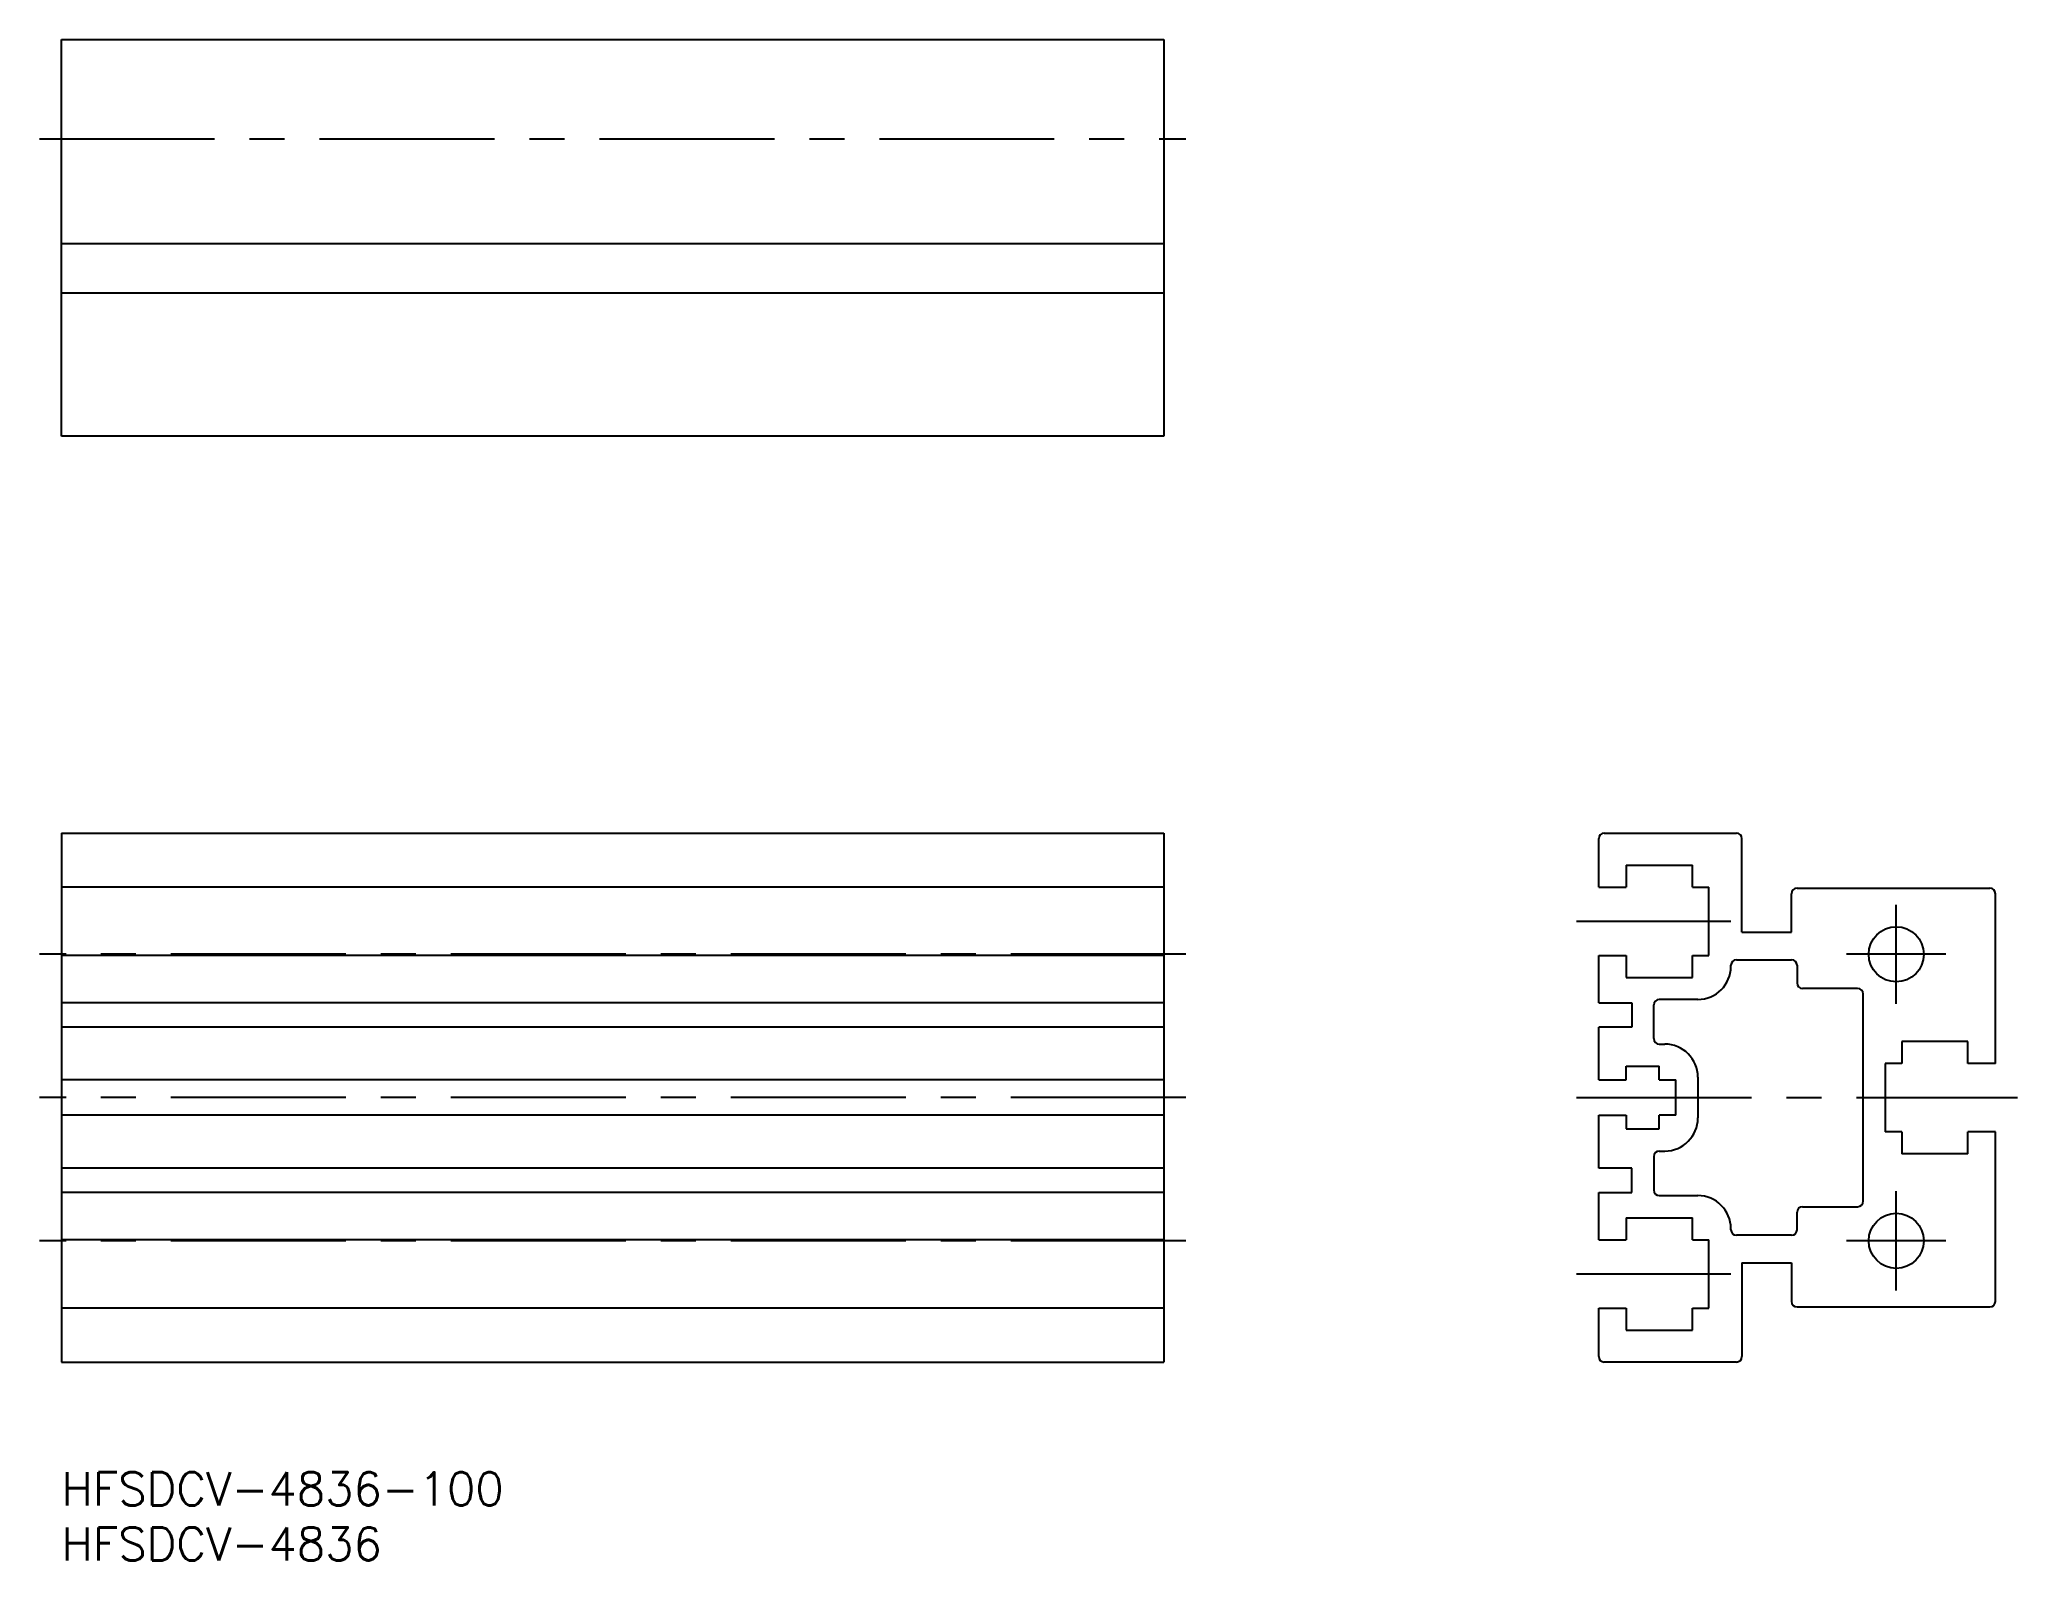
# Model space of a CAD drawing. Extents: x -2 to 177, y -8 to 130.
import ezdxf

# ---------------------------------------------------------------- set-up
doc = ezdxf.new("R2010")
doc.units = 0
doc.header["$LTSCALE"] = 0.5
doc.linetypes.add('CENTER', pattern=[50.8, 31.75, -6.35, 6.35, -6.35])
for name, color, linetype in [('MSM_CENTER', 1, 'CENTER'), ('MSM_CONTINUOUS', 7, 'CONTINUOUS'), ('MSM_PART_NUMBER', 7, 'CONTINUOUS')]:
    doc.layers.add(name, color=color, linetype=linetype)
doc.styles.get("Standard").update_dxf_attribs({"font": 'txt.shx', "height": 3, "bigfont": 'bigfont.shx'})

# ---------------------------------------------------------------- blocks, each defined once
blk = doc.blocks.new('*U5')
at = {"layer": 'MSM_PART_NUMBER'}
blk.add_text('HFSDCV-4836-100', height=3, dxfattribs=at).set_placement((0, -3))
blk = doc.blocks.new('*U6')
at = {"layer": 'MSM_PART_NUMBER'}
blk.add_text('HFSDCV-4836', height=3, dxfattribs=at).set_placement((0, -8))

msp = doc.modelspace()

# ---------------------------------------------------------------- linework, layer by layer
at = {"layer": 'MSM_CENTER'}
for p, q in [((-2, 121), (102, 121)), ((166.47, 42.5), (166.47, 51.5)), ((137.47, 50), (151.47, 50)), ((102, 47), (-2, 47)), ((170.97, 47), (161.97, 47)), ((102, 34), (-2, 34)), ((137.47, 34), (177.47, 34)), ((166.47, 16.5), (166.47, 25.5)), ((102, 21), (-2, 21)), ((170.97, 21), (161.97, 21)), ((137.47, 18), (151.47, 18))]:
    msp.add_line(p, q, dxfattribs=at)
at = {"layer": 'MSM_CONTINUOUS'}
for p, q in [((0, 94), (0, 130)), ((0, 130), (100, 130)), ((100, 130), (100, 94)), ((0, 111.5), (100, 111.5)), ((100, 107), (0, 107)), ((100, 94), (0, 94)), ((0, 58), (100, 58)), ((0, 58), (0, 10)), ((100, 58), (100, 10)), ((139.47, 53.1), (139.47, 57.5)), ((139.97, 58), (151.97, 58)), ((152.47, 49), (152.47, 57.5)), ((141.97, 55.1), (141.97, 53.1)), ((141.97, 55.1), (147.97, 55.1)), ((147.97, 53.1), (147.97, 55.1)), ((100, 53.1), (0, 53.1)), ((139.47, 53.1), (141.97, 53.1)), ((147.97, 53.1), (149.47, 53.1)), ((149.47, 46.9), (149.47, 53.1)), ((156.97, 49), (156.97, 52.5)), ((157.47, 53), (174.97, 53)), ((175.47, 37.1), (175.47, 52.5)), ((152.47, 49), (156.97, 49)), ((100, 46.9), (0, 46.9)), ((139.47, 42.6), (139.47, 46.9)), ((139.47, 46.9), (141.97, 46.9)), ((141.97, 46.9), (141.97, 44.9)), ((147.97, 46.9), (149.47, 46.9)), ((147.97, 44.9), (147.97, 46.9)), ((141.97, 44.9), (147.97, 44.9)), ((151.47, 45.9), (151.47, 46)), ((151.97, 46.5), (156.97, 46.5)), ((157.47, 46), (157.47, 44.4)), ((162.97, 43.9), (157.97, 43.9)), ((163.47, 24.6), (163.47, 43.4)), ((100, 42.6), (0, 42.6)), ((139.47, 42.6), (142.47, 42.6)), ((142.47, 42.6), (142.47, 40.4)), ((144.47, 39.35), (144.47, 42.4)), ((148.47, 42.9), (144.97, 42.9)), ((100, 40.4), (0, 40.4)), ((139.47, 35.6), (139.47, 40.4)), ((142.47, 40.4), (139.47, 40.4)), ((144.97, 38.85), (145.47, 38.85)), ((172.97, 39.1), (166.97, 39.1)), ((166.97, 39.1), (166.97, 37.1)), ((172.97, 37.1), (172.97, 39.1)), ((141.97, 36.85), (144.97, 36.85)), ((141.97, 35.6), (141.97, 36.85)), ((144.97, 35.6), (144.97, 36.85)), ((166.97, 37.1), (165.47, 37.1)), ((165.47, 37.1), (165.47, 30.9)), ((175.47, 37.1), (172.97, 37.1)), ((100, 35.6), (0, 35.6)), ((139.47, 35.6), (141.97, 35.6)), ((144.97, 35.6), (146.47, 35.6)), ((146.47, 32.4), (146.47, 35.6)), ((148.47, 35.85), (148.47, 32.15)), ((100, 32.4), (0, 32.4)), ((139.47, 27.6), (139.47, 32.4)), ((139.47, 32.4), (141.97, 32.4)), ((141.97, 32.4), (141.97, 31.15)), ((146.47, 32.4), (144.97, 32.4)), ((144.97, 31.15), (144.97, 32.4)), ((141.97, 31.15), (144.97, 31.15)), ((166.97, 30.9), (165.47, 30.9)), ((166.97, 30.9), (166.97, 28.9)), ((175.47, 30.9), (172.97, 30.9)), ((172.97, 28.9), (172.97, 30.9)), ((175.47, 15.5), (175.47, 30.9)), ((144.97, 29.15), (145.47, 29.15)), ((172.97, 28.9), (166.97, 28.9)), ((100, 27.6), (0, 27.6)), ((142.47, 27.6), (139.47, 27.6)), ((142.47, 25.4), (142.47, 27.6)), ((144.47, 28.65), (144.47, 25.6)), ((100, 25.4), (0, 25.4)), ((139.47, 21.1), (139.47, 25.4)), ((139.47, 25.4), (142.47, 25.4)), ((144.97, 25.1), (148.47, 25.1)), ((157.47, 22), (157.47, 23.6)), ((157.97, 24.1), (162.97, 24.1)), ((141.97, 23.1), (147.97, 23.1)), ((141.97, 23.1), (141.97, 21.1)), ((147.97, 21.1), (147.97, 23.1)), ((151.47, 22), (151.47, 22.1)), ((100, 21.1), (0, 21.1)), ((139.47, 21.1), (141.97, 21.1)), ((147.97, 21.1), (149.47, 21.1)), ((149.47, 14.9), (149.47, 21.1)), ((156.97, 21.5), (151.97, 21.5)), ((152.47, 19), (152.47, 10.5)), ((152.47, 19), (156.97, 19)), ((156.97, 19), (156.97, 15.5)), ((100, 14.9), (0, 14.9)), ((139.47, 14.9), (141.97, 14.9)), ((139.47, 10.5), (139.47, 14.9)), ((141.97, 14.9), (141.97, 12.9)), ((147.97, 14.9), (149.47, 14.9)), ((147.97, 12.9), (147.97, 14.9)), ((157.47, 15), (174.97, 15)), ((141.97, 12.9), (147.97, 12.9)), ((0, 10), (100, 10)), ((151.97, 10), (139.97, 10))]:
    msp.add_line(p, q, dxfattribs=at)
for centre in [(166.47, 47), (166.47, 21)]:
    msp.add_circle(centre, 2.5, dxfattribs=at)
for centre, radius, start, end in [((139.97, 57.5), 0.5, 90, 180), ((151.97, 57.5), 0.5, 0, 90), ((157.47, 52.5), 0.5, 90, 180), ((174.97, 52.5), 0.5, 0, 90), ((148.47, 45.9), 3, 270, 0), ((151.97, 46), 0.5, 90, 180), ((156.97, 46), 0.5, 0, 90), ((157.97, 44.4), 0.5, 180, 270), ((162.97, 43.4), 0.5, 0, 90), ((144.97, 42.4), 0.5, 90, 180), ((144.97, 39.35), 0.5, 180, 270), ((145.47, 35.85), 3, 0, 90), ((145.47, 32.15), 3, 270, 0), ((144.97, 28.65), 0.5, 90, 180), ((144.97, 25.6), 0.5, 180, 270), ((148.47, 22.1), 3, 0, 90), ((157.97, 23.6), 0.5, 90, 180), ((162.97, 24.6), 0.5, 270, 0), ((151.97, 22), 0.5, 180, 270), ((156.97, 22), 0.5, 270, 0), ((157.47, 15.5), 0.5, 180, 270), ((174.97, 15.5), 0.5, 270, 0), ((139.97, 10.5), 0.5, 180, 270), ((151.97, 10.5), 0.5, 270, 0)]:
    msp.add_arc(centre, radius, start, end, dxfattribs=at)

# ---------------------------------------------------------------- block references
for name in ['*U5', '*U6']:
    msp.add_blockref(name, (0, 0), dxfattribs=at)

doc.saveas('drawing.dxf')
